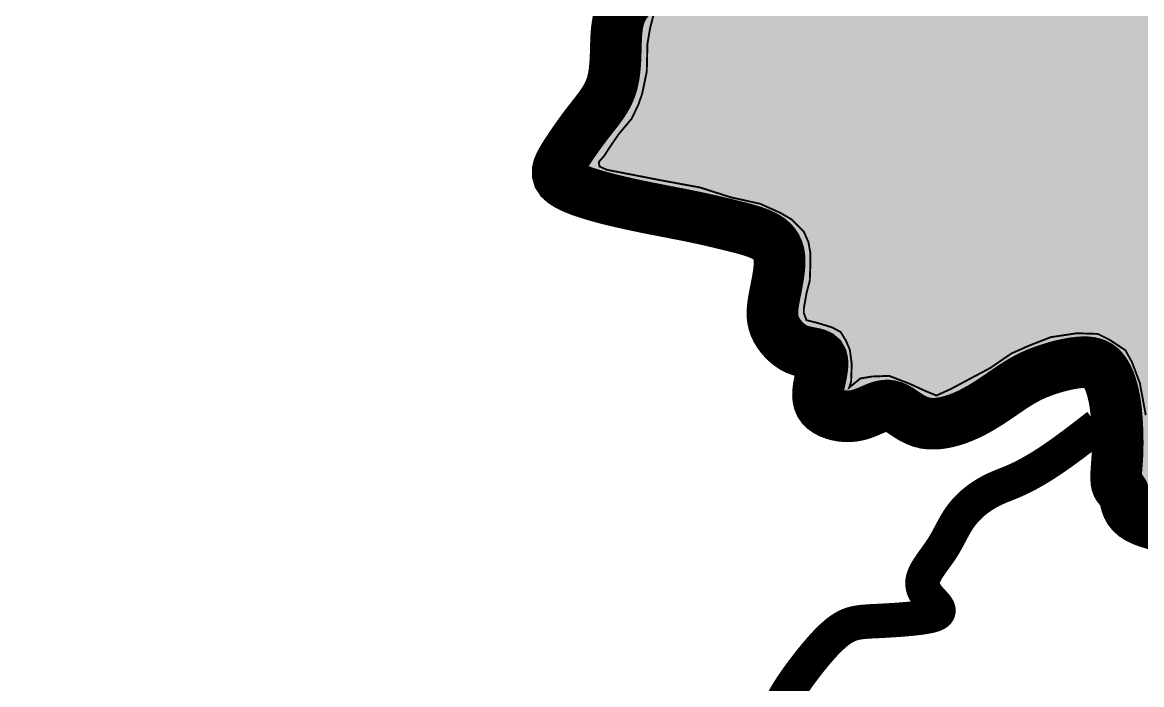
# Model space of a CAD drawing. Extents: x 13573007 to 22079938, y 2388446 to 8397471.
# Drawn here: x 17038103 to 17625063, y 2938338 to 3285891 of the extents above; entities that cross this region are included whole.
import ezdxf

# ---------------------------------------------------------------- set-up
doc = ezdxf.new("R2010")
doc.units = 0
doc.header["$MEASUREMENT"] = 0
doc.linetypes.add('ACAD_ISO10W100', pattern=[18.5, 12, -3, 0.5, -3])
for name, color, linetype in [('7大西南经济区', 21, 'CONTINUOUS'), ('BOUNDY', 13, 'CONTINUOUS'), ('片区', 3, 'CONTINUOUS'), ('边界', 7, 'CONTINUOUS')]:
    doc.layers.add(name, color=color, linetype=linetype)

msp = doc.modelspace()

# ---------------------------------------------------------------- hatches: boundary and pattern name
at = {"layer": '7大西南经济区'}
msp.add_hatch(color=256, dxfattribs=at).paths.add_polyline_path([(17288198, 4214883), (17288740, 4228415), (17294155, 4235992), (17301736, 4214883), (17310401, 4193233), (17331346, 4193723), (17340726, 4193233), (17350473, 4197021), (17356430, 4208388), (17357513, 4220837), (17352098, 4264138), (17361304, 4286871), (17361845, 4312311), (17367802, 4319347), (17376466, 4327466), (17382423, 4318806), (17395420, 4292284), (17404084, 4316100), (17404626, 4335585), (17406250, 4351823), (17428453, 4366978), (17426828, 4309604), (17420871, 4264679), (17428994, 4212177), (17441991, 4192691), (17452821, 4203517), (17463110, 4242488), (17476648, 4258726), (17505890, 4284706), (17514555, 4273340), (17523273, 4250683), (17536574, 4237392), (17550295, 4217048), (17556793, 4201893), (17559501, 4185114), (17544880, 4163463), (17549876, 4144359), (17561667, 4120703), (17577371, 4100135), (17601184, 4108284), (17612248, 4112635), (17628214, 4108119), (17653818, 4059945), (17671707, 4020763), (17681158, 3999265), (17692396, 3984872), (17704262, 3956603), (17721242, 3921088), (17733339, 3913420), (17724701, 3884244), (17741121, 3853936), (17742472, 3831407), (17756811, 3826847), (17771150, 3818703), (17791030, 3802742), (17819714, 3813994), (17836817, 3823487), (17869121, 3842473), (17882098, 3840526), (17897578, 3825808), (17922120, 3833356), (17951948, 3845432), (17955723, 3869208), (17945907, 3894115), (17939110, 3940156), (17939488, 3971102), (17947737, 4008960), (17964238, 4010078), (17990527, 4037193), (18028744, 4076007), (18040036, 4093197), (18034722, 4124785), (18038078, 4137084), (18048426, 4145191), (18070561, 4138767), (18086502, 4158334), (18080909, 4193556), (18094613, 4203339), (18133280, 4200011), (18151178, 4200849), (18160687, 4201129), (18152577, 4184916), (18150060, 4165348), (18156061, 4153852), (18165563, 4146257), (18155071, 4108181), (18164043, 4088755), (18181662, 4074220), (18190737, 4066591), (18232521, 4076552), (18243361, 4097871), (18257873, 4105080), (18283047, 4097347), (18295304, 4073032), (18289830, 4042783), (18282243, 4014922), (18282243, 4013024), (18276542, 3990240), (18265140, 3990240), (18236636, 3980747), (18211933, 3984544), (18185661, 3980537), (18164140, 4001293), (18156588, 4002048), (18150170, 3999028), (18141486, 3991858), (18130159, 3982801), (18120719, 3985065), (18108637, 3996009), (18094667, 4007708), (18068615, 3976008), (18052003, 3956761), (18061442, 3937892), (18056533, 3912984), (18055778, 3881661), (18071313, 3868727), (18105239, 3860150), (18135922, 3872524), (18166326, 3876321), (18183018, 3849584), (18189130, 3832652), (18175844, 3812222), (18161281, 3791667), (18148075, 3762048), (18139701, 3739190), (18135828, 3707450), (18142269, 3695860), (18161273, 3684592), (18180599, 3651110), (18200569, 3649178), (18202501, 3634691), (18188651, 3625676), (18180599, 3608292), (18164114, 3581039), (18152713, 3556357), (18146520, 3536645), (18176128, 3491240), (18189134, 3512581), (18235087, 3501227), (18255741, 3479551), (18253675, 3450651), (18289856, 3440401), (18314335, 3450381), (18337204, 3438791), (18369413, 3439113), (18398724, 3402734), (18377300, 3348946), (18373144, 3347506), (18350937, 3351784), (18319936, 3326621), (18292096, 3307162), (18267987, 3325443), (18248866, 3327105), (18230576, 3316302), (18217112, 3312287), (18199817, 3307162), (18190109, 3287237), (18171551, 3258967), (18154093, 3244010), (18130815, 3242348), (18106706, 3234870), (18087586, 3248996), (18075115, 3247334), (18064308, 3244010), (18046018, 3222405), (18008608, 3248996), (17994475, 3239024), (17972029, 3236532), (17957896, 3245672), (17951246, 3258967), (17950414, 3246503), (17944595, 3238193), (17927968, 3227391), (17909478, 3222195), (17893052, 3222405), (17880581, 3244841), (17858135, 3257305), (17834858, 3262291), (17817399, 3258136), (17807423, 3249827), (17799110, 3238193), (17786583, 3224512), (17765018, 3218595), (17742184, 3219018), (17718928, 3220708), (17719351, 3235923), (17713854, 3236769), (17707934, 3235078), (17703283, 3225780), (17693980, 3217327), (17690174, 3204225), (17685946, 3187742), (17685100, 3173372), (17684254, 3158157), (17694403, 3132798), (17704974, 3115469), (17711739, 3095182), (17700745, 3075318), (17694826, 3063061), (17691866, 3043197), (17697363, 3019106), (17673683, 3025446), (17648312, 3030940), (17631398, 3029250), (17623787, 3044465), (17621673, 3063061), (17614485, 3096450), (17602645, 3107862), (17587000, 3113356), (17569240, 3109130), (17543869, 3097718), (17516384, 3082080), (17493127, 3087997), (17467334, 3085461), (17467757, 3109130), (17452111, 3120964), (17440272, 3130262), (17439426, 3160270), (17439003, 3173795), (17414115, 3177863), (17388469, 3181911), (17352025, 3194728), (17322329, 3204846), (17336502, 3241273), (17352700, 3270280), (17356749, 3290517), (17367547, 3306707), (17381074, 3315168), (17380370, 3348530), (17367547, 3355951), (17352025, 3366744), (17304782, 3368768), (17294659, 3390354), (17289260, 3424083), (17290609, 3451740), (17281161, 3475350), (17273737, 3494238), (17284535, 3509753), (17303432, 3523919), (17291284, 3536736), (17270363, 3538760), (17249441, 3536736), (17226494, 3536736), (17206248, 3540784), (17187351, 3537411), (17165754, 3533363), (17124585, 3521896), (17137408, 3551577), (17139433, 3566417), (17144832, 3581933), (17138083, 3596773), (17129985, 3612288), (17132009, 3639946), (17143967, 3653602), (17162785, 3666763), (17157630, 3691591), (17169778, 3717899), (17188675, 3720597), (17208247, 3730716), (17227144, 3752302), (17235243, 3766468), (17246716, 3764445), (17251266, 3759470), (17268202, 3780152), (17273037, 3792777), (17281136, 3797499), (17304082, 3803570), (17315247, 3806475), (17317129, 3823397), (17300770, 3849772), (17325004, 3880471), (17331815, 3915206), (17343474, 3953130), (17347237, 3968171), (17346663, 4003575), (17344638, 4017741), (17345313, 4039327), (17344638, 4057541), (17345313, 4075754), (17348849, 4095805), (17323939, 4111502), (17307519, 4110158), (17300095, 4101388), (17287947, 4093293), (17282783, 4122868), (17278499, 4145235), (17273036, 4186737), (17283216, 4207475), (17281159, 4211636)])

# ---------------------------------------------------------------- linework, layer by layer
at = {"layer": 'BOUNDY', "linetype": 'Continuous', "ltscale": 5, "flags": 128}
for points, const_width in [([(17357491, 3299764), (17356062, 3297933), (17354733, 3296108), (17353537, 3294263), (17352504, 3292374), (17351659, 3290421), (17350987, 3288392), (17350467, 3286283), (17350077, 3284087), (17349795, 3281798), (17349598, 3279411), (17349465, 3276918), (17349374, 3274314), (17349301, 3271599), (17349218, 3268800), (17349095, 3265949), (17348904, 3263080), (17348616, 3260225), (17348199, 3257418), (17347627, 3254691), (17346868, 3252078), (17345902, 3249601), (17344747, 3247243), (17343428, 3244975), (17341970, 3242769), (17340400, 3240597), (17338741, 3238432), (17337021, 3236245), (17335265, 3234007), (17333497, 3231701), (17331736, 3229342), (17329999, 3226956), (17328303, 3224569), (17326666, 3222206), (17325106, 3219894), (17323640, 3217657), (17322284, 3215522), (17321065, 3213508), (17320044, 3211608), (17319287, 3209812), (17318864, 3208105), (17318843, 3206477), (17319293, 3204916), (17320281, 3203408), (17321876, 3201942), (17324123, 3200508), (17326964, 3199107), (17330318, 3197744), (17334107, 3196420), (17338247, 3195141), (17342659, 3193910), (17347262, 3192730), (17351975, 3191605), (17356724, 3190538), (17361462, 3189525), (17366149, 3188564), (17370744, 3187651), (17375206, 3186782), (17379496, 3185954), (17383574, 3185162), (17387398, 3184404), (17390941, 3183675), (17394222, 3182974), (17397274, 3182297), (17400127, 3181644), (17402814, 3181010), (17405366, 3180395), (17407816, 3179796), (17410196, 3179209), (17412528, 3178633), (17414811, 3178056), (17417033, 3177468), (17419182, 3176857), (17421249, 3176211), (17423220, 3175519), (17425086, 3174771), (17426836, 3173953), (17428458, 3173054), (17429938, 3172056), (17431264, 3170939), (17432423, 3169684), (17433400, 3168272), (17434182, 3166683), (17434756, 3164898), (17435109, 3162897), (17435235, 3160674), (17435162, 3158264), (17434928, 3155717), (17434569, 3153082), (17434121, 3150408), (17433621, 3147743), (17433106, 3145137), (17432611, 3142638), (17432173, 3140284), (17431815, 3138065), (17431563, 3135961), (17431438, 3133951), (17431466, 3132015), (17431670, 3130131), (17432073, 3128280), (17432698, 3126440), (17433561, 3124600), (17434645, 3122785), (17435923, 3121029), (17437370, 3119366), (17438958, 3117830), (17440663, 3116456), (17442458, 3115277), (17444318, 3114329), (17446212, 3113627), (17448100, 3113120), (17449935, 3112740), (17451673, 3112420), (17453269, 3112089), (17454678, 3111680), (17455854, 3111125), (17456753, 3110355), (17457344, 3109320), (17457657, 3108041), (17457737, 3106556), (17457631, 3104904), (17457382, 3103126), (17457036, 3101259), (17456637, 3099343), (17456232, 3097417), (17455864, 3095514), (17455570, 3093654), (17455385, 3091851), (17455346, 3090116), (17455488, 3088465), (17455847, 3086910), (17456459, 3085466), (17457360, 3084146), (17458570, 3082963), (17460053, 3081925), (17461758, 3081039), (17463631, 3080312), (17465623, 3079752), (17467681, 3079366), (17469753, 3079161), (17471789, 3079144), (17473745, 3079316), (17475617, 3079650), (17477407, 3080114), (17479120, 3080674), (17480759, 3081298), (17482329, 3081952), (17483832, 3082604), (17485273, 3083220), (17486658, 3083770), (17488001, 3084227), (17489320, 3084566), (17490632, 3084763), (17491954, 3084793), (17493302, 3084633), (17494694, 3084256), (17496147, 3083639), (17497678, 3082775), (17499298, 3081720), (17501022, 3080549), (17502860, 3079338), (17504826, 3078162), (17506931, 3077094), (17509188, 3076210), (17511608, 3075584), (17514199, 3075275), (17516935, 3075275), (17519786, 3075559), (17522722, 3076103), (17525712, 3076882), (17528726, 3077872), (17531732, 3079048), (17534701, 3080385), (17537605, 3081859), (17540435, 3083438), (17543184, 3085091), (17545847, 3086785), (17548416, 3088489), (17550886, 3090171), (17553251, 3091798), (17555504, 3093340), (17557645, 3094771), (17559704, 3096095), (17561713, 3097323), (17563707, 3098467), (17565720, 3099538), (17567788, 3100546), (17569944, 3101503), (17572222, 3102419), (17574644, 3103302), (17577179, 3104142), (17579783, 3104923), (17582411, 3105630), (17585020, 3106250), (17587565, 3106766), (17590002, 3107165), (17592288, 3107432), (17594387, 3107554), (17596304, 3107521), (17598052, 3107326), (17599644, 3106962), (17601093, 3106422), (17602414, 3105699), (17603619, 3104784), (17604723, 3103671), (17605736, 3102358), (17606663, 3100862), (17607507, 3099207), (17608270, 3097417), (17608954, 3095513), (17609564, 3093521), (17610101, 3091462), (17610567, 3089361), (17610967, 3087238), (17611305, 3085103), (17611588, 3082963), (17611820, 3080826), (17612009, 3078698), (17612160, 3076588), (17612279, 3074503), (17612371, 3072449), (17612442, 3070433), (17612491, 3068449), (17612518, 3066493), (17612521, 3064557), (17612498, 3062636), (17612449, 3060723), (17612373, 3058812), (17612267, 3056898), (17612135, 3054979), (17611993, 3053081), (17611860, 3051234), (17611757, 3049469), (17611702, 3047816), (17611717, 3046306), (17611821, 3044971), (17612033, 3043840), (17612365, 3042929), (17612797, 3042196), (17613297, 3041584), (17613838, 3041034), (17614388, 3040489), (17614919, 3039892), (17615401, 3039184), (17615805, 3038309), (17616117, 3037226), (17616394, 3035962), (17616707, 3034561), (17617129, 3033067), (17617731, 3031523), (17618587, 3029974), (17619768, 3028464), (17621346, 3027036), (17623368, 3025730), (17625776, 3024563), (17628486, 3023547), (17631412, 3022695), (17634470, 3022019), (17637577, 3021533), (17640647, 3021247)], 27075), ([(17602110, 3074358), (17598095, 3071227), (17594643, 3068560), (17591690, 3066302), (17589168, 3064398), (17587012, 3062795), (17585156, 3061436), (17583533, 3060268), (17582077, 3059237), (17580732, 3058294), (17579478, 3057426), (17578305, 3056625), (17577204, 3055882), (17576165, 3055192), (17575178, 3054545), (17574233, 3053936), (17573319, 3053357), (17572430, 3052800), (17571562, 3052265), (17570716, 3051751), (17569891, 3051257), (17569086, 3050783), (17568301, 3050328), (17567535, 3049891), (17566788, 3049472), (17566059, 3049070), (17565349, 3048685), (17564656, 3048316), (17563980, 3047963), (17563320, 3047624), (17562676, 3047299), (17562048, 3046988), (17561434, 3046689), (17560836, 3046403), (17560251, 3046129), (17559680, 3045866), (17559122, 3045613), (17558576, 3045370), (17558042, 3045137), (17557521, 3044912), (17557010, 3044695), (17556510, 3044486), (17556019, 3044283), (17555539, 3044086), (17555068, 3043896), (17554605, 3043710), (17554151, 3043528), (17553704, 3043351), (17553265, 3043176), (17552832, 3043004), (17552405, 3042834), (17551985, 3042665), (17551570, 3042498), (17551160, 3042331), (17550755, 3042164), (17550354, 3041997), (17549957, 3041828), (17549563, 3041658), (17549173, 3041487), (17548786, 3041314), (17548403, 3041139), (17548023, 3040962), (17547646, 3040784), (17547271, 3040603), (17546900, 3040420), (17546532, 3040236), (17546166, 3040049), (17545804, 3039860), (17545444, 3039669), (17545087, 3039476), (17544733, 3039281), (17544382, 3039084), (17544034, 3038885), (17543689, 3038684), (17543347, 3038481), (17543007, 3038276), (17542671, 3038070), (17542337, 3037861), (17542007, 3037651), (17541679, 3037439), (17541355, 3037226), (17541033, 3037010), (17540714, 3036793), (17540398, 3036574), (17540085, 3036354), (17539775, 3036132), (17539469, 3035909), (17539165, 3035684), (17538864, 3035457), (17538566, 3035229), (17538271, 3034999), (17537979, 3034769), (17537690, 3034536), (17537404, 3034302), (17537121, 3034067), (17536841, 3033831), (17536564, 3033593), (17536290, 3033354), (17536019, 3033114), (17535751, 3032872), (17535487, 3032630), (17535225, 3032386), (17534966, 3032141), (17534711, 3031895), (17534458, 3031647), (17534209, 3031399), (17533962, 3031150), (17533719, 3030899), (17533479, 3030648), (17533242, 3030396), (17533008, 3030143), (17532777, 3029889), (17532549, 3029634), (17532324, 3029378), (17532102, 3029121), (17531884, 3028864), (17531668, 3028606), (17531456, 3028347), (17531246, 3028087), (17531040, 3027827), (17530837, 3027566), (17530636, 3027304), (17530439, 3027042), (17530245, 3026779), (17530053, 3026515), (17529864, 3026251), (17529678, 3025986), (17529494, 3025721), (17529313, 3025455), (17529134, 3025189), (17528958, 3024922), (17528783, 3024654), (17528612, 3024386), (17528442, 3024118), (17528274, 3023848), (17528108, 3023579), (17527944, 3023309), (17527781, 3023038), (17527620, 3022768), (17527461, 3022496), (17527303, 3022224), (17527147, 3021952), (17526992, 3021679), (17526838, 3021406), (17526685, 3021133), (17526533, 3020859), (17526383, 3020584), (17526233, 3020310), (17526083, 3020035), (17525935, 3019759), (17525787, 3019484), (17525639, 3019208), (17525492, 3018931), (17525345, 3018655), (17525199, 3018378), (17525052, 3018100), (17524906, 3017823), (17524760, 3017545), (17524613, 3017267), (17524466, 3016988), (17524319, 3016710), (17524172, 3016431), (17524024, 3016152), (17523875, 3015872), (17523726, 3015593), (17523576, 3015313), (17523426, 3015033), (17523274, 3014753), (17523121, 3014473), (17522967, 3014193), (17522812, 3013912), (17522656, 3013631), (17522499, 3013351), (17522339, 3013070), (17522179, 3012789), (17522017, 3012508), (17521853, 3012226), (17521687, 3011945), (17521519, 3011664), (17521350, 3011382), (17521178, 3011101), (17521005, 3010819), (17520829, 3010538), (17520652, 3010256), (17520472, 3009975), (17520290, 3009693), (17520106, 3009412), (17519920, 3009131), (17519732, 3008849), (17519542, 3008568), (17519351, 3008287), (17519158, 3008006), (17518963, 3007725), (17518768, 3007445), (17518571, 3007165), (17518373, 3006884), (17518174, 3006605), (17517974, 3006325), (17517774, 3006046), (17517573, 3005767), (17517373, 3005489), (17517171, 3005211), (17516970, 3004933), (17516769, 3004656), (17516569, 3004379), (17516368, 3004103), (17516169, 3003827), (17515970, 3003552), (17515772, 3003277), (17515575, 3003003), (17515379, 3002730), (17515184, 3002457), (17514991, 3002185), (17514800, 3001913), (17514610, 3001643), (17514422, 3001373), (17514236, 3001103), (17514053, 3000835), (17513872, 3000567), (17513693, 3000301), (17513517, 3000035), (17513344, 2999770), (17513173, 2999505), (17513006, 2999242), (17512842, 2998980), (17512681, 2998719), (17512524, 2998458), (17512371, 2998199), (17512221, 2997941), (17512076, 2997684), (17511934, 2997428), (17511797, 2997173), (17511664, 2996919), (17511536, 2996667), (17511412, 2996416), (17511294, 2996165), (17511180, 2995917), (17511071, 2995669), (17510968, 2995423), (17510870, 2995178), (17510778, 2994934), (17510692, 2994692), (17510611, 2994451), (17510536, 2994212), (17510468, 2993974), (17510405, 2993737), (17510349, 2993502), (17510299, 2993269), (17510256, 2993037), (17510219, 2992806), (17510188, 2992577), (17510164, 2992350), (17510146, 2992124), (17510135, 2991900), (17510129, 2991677), (17510130, 2991455), (17510136, 2991236), (17510149, 2991017), (17510167, 2990801), (17510191, 2990585), (17510220, 2990372), (17510254, 2990160), (17510294, 2989949), (17510338, 2989740), (17510388, 2989532), (17510443, 2989326), (17510502, 2989121), (17510565, 2988918), (17510633, 2988716), (17510706, 2988516), (17510782, 2988317), (17510863, 2988120), (17510947, 2987924), (17511035, 2987730), (17511127, 2987537), (17511222, 2987345), (17511320, 2987155), (17511422, 2986967), (17511527, 2986779), (17511634, 2986594), (17511745, 2986409), (17511858, 2986226), (17511974, 2986045), (17512092, 2985865), (17512212, 2985686), (17512335, 2985509), (17512459, 2985333), (17512586, 2985158), (17512714, 2984985), (17512844, 2984813), (17512975, 2984643), (17513107, 2984474), (17513241, 2984306), (17513376, 2984140), (17513512, 2983975), (17513649, 2983811), (17513786, 2983649), (17513924, 2983488), (17514062, 2983328), (17514201, 2983170), (17514340, 2983013), (17514478, 2982857), (17514617, 2982703), (17514755, 2982550), (17514893, 2982398), (17515031, 2982248), (17515168, 2982098), (17515304, 2981950), (17515439, 2981804), (17515573, 2981659), (17515706, 2981515), (17515838, 2981372), (17515968, 2981230), (17516097, 2981090), (17516223, 2980951), (17516348, 2980813), (17516471, 2980677), (17516592, 2980541), (17516711, 2980407), (17516827, 2980274), (17516940, 2980143), (17517051, 2980013), (17517159, 2979883), (17517264, 2979755), (17517366, 2979629), (17517465, 2979503), (17517560, 2979379), (17517651, 2979256), (17517739, 2979134), (17517823, 2979013), (17517903, 2978893), (17517979, 2978775), (17518051, 2978657), (17518118, 2978541), (17518180, 2978426), (17518238, 2978312), (17518291, 2978200), (17518339, 2978088), (17518382, 2977978), (17518420, 2977868), (17518452, 2977760), (17518479, 2977653), (17518499, 2977547), (17518515, 2977442), (17518524, 2977339), (17518527, 2977236), (17518523, 2977135), (17518513, 2977034), (17518497, 2976935), (17518474, 2976837), (17518444, 2976739), (17518407, 2976643), (17518363, 2976548), (17518312, 2976454), (17518253, 2976361), (17518187, 2976269), (17518113, 2976179), (17518031, 2976089), (17517942, 2976000), (17517844, 2975912), (17517737, 2975826), (17517623, 2975740), (17517500, 2975655), (17517368, 2975572), (17517227, 2975489), (17517077, 2975407), (17516919, 2975327), (17516751, 2975247), (17516573, 2975168), (17516386, 2975091), (17516189, 2975014), (17515983, 2974938), (17515767, 2974863), (17515541, 2974790), (17515305, 2974717), (17515059, 2974645), (17514803, 2974574), (17514536, 2974504), (17514260, 2974435), (17513974, 2974367), (17513679, 2974300), (17513374, 2974233), (17513060, 2974168), (17512737, 2974103), (17512405, 2974040), (17512065, 2973977), (17511716, 2973916), (17511359, 2973855), (17510994, 2973795), (17510622, 2973736), (17510242, 2973678), (17509855, 2973620), (17509462, 2973564), (17509062, 2973508), (17508656, 2973453), (17508243, 2973400), (17507825, 2973347), (17507402, 2973294), (17506973, 2973243), (17506539, 2973193), (17506101, 2973143), (17505658, 2973094), (17505211, 2973046), (17504760, 2972999), (17504306, 2972952), (17503847, 2972907), (17503386, 2972862), (17502922, 2972818), (17502456, 2972775), (17501987, 2972732), (17501516, 2972691), (17501043, 2972650), (17500568, 2972610), (17500092, 2972571), (17499615, 2972532), (17499138, 2972494), (17498659, 2972457), (17498181, 2972421), (17497702, 2972385), (17497224, 2972350), (17496746, 2972316), (17496269, 2972283), (17495793, 2972250), (17495318, 2972218), (17494845, 2972187), (17494374, 2972157), (17493905, 2972127), (17493438, 2972098), (17492973, 2972069), (17492512, 2972042), (17492054, 2972015), (17491599, 2971988), (17491147, 2971963), (17490700, 2971938), (17490256, 2971913), (17489817, 2971889), (17489383, 2971866), (17488953, 2971844), (17488528, 2971822), (17488108, 2971800), (17487693, 2971780), (17487284, 2971759), (17486880, 2971739), (17486482, 2971720), (17486089, 2971701), (17485701, 2971682), (17485319, 2971663), (17484942, 2971645), (17484570, 2971626), (17484203, 2971608), (17483841, 2971589), (17483484, 2971571), (17483132, 2971552), (17482785, 2971533), (17482443, 2971513), (17482104, 2971493), (17481771, 2971472), (17481442, 2971451), (17481116, 2971429), (17480795, 2971406), (17480479, 2971382), (17480166, 2971358), (17479856, 2971332), (17479551, 2971306), (17479249, 2971278), (17478950, 2971248), (17478655, 2971218), (17478364, 2971186), (17478075, 2971153), (17477790, 2971118), (17477507, 2971081), (17477228, 2971043), (17476951, 2971003), (17476677, 2970961), (17476405, 2970917), (17476136, 2970871), (17475869, 2970822), (17475605, 2970772), (17475343, 2970719), (17475082, 2970664), (17474824, 2970607), (17474568, 2970547), (17474313, 2970484), (17474060, 2970419), (17473808, 2970351), (17473558, 2970280), (17473310, 2970207), (17473062, 2970130), (17472816, 2970050), (17472570, 2969967), (17472326, 2969881), (17472082, 2969792), (17471839, 2969699), (17471597, 2969603), (17471355, 2969503), (17471114, 2969400), (17470873, 2969292), (17470632, 2969182), (17470391, 2969067), (17470150, 2968948), (17469909, 2968826), (17469668, 2968699), (17469427, 2968569), (17469186, 2968434), (17468944, 2968295), (17468701, 2968152), (17468459, 2968005), (17468215, 2967853), (17467971, 2967697), (17467727, 2967538), (17467482, 2967374), (17467237, 2967206), (17466991, 2967034), (17466744, 2966858), (17466497, 2966678), (17466250, 2966494), (17466001, 2966307), (17465753, 2966115), (17465504, 2965920), (17465254, 2965721), (17465004, 2965518), (17464753, 2965312), (17464502, 2965102), (17464251, 2964889), (17463999, 2964672), (17463747, 2964452), (17463494, 2964228), (17463241, 2964001), (17462987, 2963771), (17462733, 2963538), (17462479, 2963301), (17462224, 2963062), (17461969, 2962819), (17461713, 2962573), (17461458, 2962324), (17461202, 2962073), (17460945, 2961818), (17460688, 2961561), (17460431, 2961300), (17460174, 2961037), (17459916, 2960772), (17459658, 2960504), (17459400, 2960233), (17459142, 2959959), (17458883, 2959684), (17458624, 2959405), (17458365, 2959125), (17458105, 2958842), (17457846, 2958556), (17457586, 2958269), (17457326, 2957979), (17457066, 2957687), (17456806, 2957393), (17456545, 2957097), (17456284, 2956799), (17456024, 2956499), (17455763, 2956198), (17455502, 2955894), (17455241, 2955588), (17454980, 2955281), (17454718, 2954972), (17454457, 2954662), (17454195, 2954350), (17453934, 2954036), (17453672, 2953721), (17453411, 2953404), (17453149, 2953086), (17452888, 2952766), (17452626, 2952446), (17452365, 2952124), (17452104, 2951801), (17451842, 2951476), (17451581, 2951151), (17451321, 2950825), (17451060, 2950497), (17450800, 2950169), (17450540, 2949840), (17450281, 2949510), (17450022, 2949180), (17449763, 2948848), (17449505, 2948517), (17449248, 2948184), (17448991, 2947851), (17448735, 2947518), (17448480, 2947184), (17448225, 2946850), (17447971, 2946516), (17447719, 2946182), (17447467, 2945847), (17447216, 2945512), (17446966, 2945178), (17446717, 2944843), (17446469, 2944508), (17446223, 2944174), (17445978, 2943840), (17445734, 2943506), (17445491, 2943172), (17445250, 2942839), (17445010, 2942506), (17444772, 2942174), (17444535, 2941842), (17444300, 2941511), (17444066, 2941181), (17443834, 2940852), (17443604, 2940523), (17443375, 2940195), (17443148, 2939868), (17442924, 2939542), (17442701, 2939217), (17442480, 2938893), (17442261, 2938570), (17442044, 2938249), (17441829, 2937929), (17441617, 2937610), (17441407, 2937292), (17441198, 2936976), (17440993, 2936662), (17440789, 2936349), (17440588, 2936037), (17440390, 2935728), (17440194, 2935420), (17440000, 2935114), (17439809, 2934810), (17439621, 2934507), (17439436, 2934207), (17439253, 2933909), (17439073, 2933613), (17438896, 2933319), (17438721, 2933027), (17438549, 2932737), (17438381, 2932450), (17438215, 2932165), (17438052, 2931883), (17437891, 2931603), (17437734, 2931326), (17437579, 2931051), (17437427, 2930779), (17437277, 2930509), (17437129, 2930242), (17436984, 2929978), (17436841, 2929717), (17436699, 2929459), (17436559, 2929203)], 18050)]:
    msp.add_lwpolyline(points, dxfattribs=dict(at, const_width=const_width))
at = {"layer": '片区', "color": 51, "const_width": 1000, "flags": 128}
msp.add_lwpolyline([(17369342, 3290728), (17367273, 3282825), (17365898, 3274572), (17365551, 3260127), (17363148, 3248436), (17361079, 3242586), (17357634, 3235360), (17350746, 3227107), (17346274, 3220572), (17343177, 3215758), (17340427, 3212669), (17340774, 3210258), (17344552, 3208539), (17372786, 3203039), (17393424, 3199251), (17409603, 3194094), (17425088, 3190656), (17435768, 3185841), (17441615, 3182403), (17447929, 3176040), (17450332, 3170532), (17451373, 3164691), (17451373, 3159183), (17451026, 3150246), (17449304, 3143712), (17447929, 3135801), (17447929, 3133397), (17449304, 3129609), (17454817, 3128232), (17462733, 3125828), (17467205, 3123425), (17469955, 3118952), (17472024, 3114137), (17473052, 3106569), (17472705, 3097281), (17471677, 3094193), (17477524, 3099008), (17483718, 3100034), (17492676, 3100377), (17503342, 3096254), (17511605, 3092474), (17517452, 3090062), (17525021, 3093500), (17545672, 3104507), (17556685, 3112076), (17565976, 3116199), (17577337, 3120671), (17591100, 3122733), (17602113, 3122390), (17608307, 3119294), (17616570, 3113795), (17620014, 3107603), (17624139, 3096596), (17627236, 3079748)], dxfattribs=at)
at = {"layer": '边界', "linetype": 'ACAD_ISO10W100', "ltscale": 0.5, "const_width": 4000, "flags": 128}
msp.add_lwpolyline([(17622485, 3084415), (17590592, 3065342), (17580998, 3058368), (17573081, 3053121), (17566592, 3049289), (17561280, 3046558), (17556896, 3044616), (17553193, 3043149), (17549920, 3041844), (17546869, 3040443), (17544003, 3038905), (17541323, 3037244), (17538832, 3035473), (17536532, 3033607), (17534425, 3031659), (17532516, 3029643), (17530804, 3027573), (17529287, 3025461), (17527925, 3023314), (17526674, 3021137), (17525489, 3018935), (17524323, 3016712), (17523133, 3014475), (17521872, 3012227), (17520495, 3009975), (17518977, 3007723), (17517374, 3005485), (17515761, 3003271), (17514213, 3001095), (17512806, 2998970), (17511616, 2996907), (17510717, 2994920), (17510186, 2993020), (17510074, 2991219), (17510337, 2989516), (17510907, 2987909), (17511716, 2986394), (17512697, 2984970), (17513780, 2983635), (17514899, 2982384), (17515985, 2981217), (17516969, 2980130), (17517780, 2979121), (17518344, 2978188), (17518589, 2977327), (17518441, 2976537), (17517827, 2975815), (17516675, 2975158), (17514911, 2974564), (17512497, 2974030), (17509532, 2973555), (17506148, 2973134), (17502481, 2972767), (17498662, 2972449), (17494826, 2972180), (17491106, 2971955), (17487634, 2971774), (17484515, 2971626), (17481725, 2971479), (17479212, 2971291), (17476922, 2971023), (17474804, 2970634), (17472805, 2970084), (17470871, 2969333), (17468949, 2968340), (17466997, 2967077), (17465009, 2965557), (17462991, 2963806), (17460948, 2961848), (17458885, 2959710), (17456807, 2957415), (17454719, 2954990), (17452626, 2952459), (17450536, 2949848), (17448471, 2947188), (17446457, 2944507), (17444518, 2941836), (17442680, 2939205), (17440967, 2936645), (17439406, 2934185), (17438021, 2931856), (17436820, 2929687), (17435742, 2927698), (17434710, 2925911), (17433645, 2924345), (17432469, 2923020), (17431105, 2921957), (17429473, 2921176), (17427497, 2920697), (17425121, 2920523), (17422386, 2920596), (17419354, 2920840), (17416087, 2921180), (17412649, 2921539), (17409103, 2921843), (17405512, 2922017), (17401939, 2921984), (17398430, 2921694), (17394975, 2921190), (17391545, 2920539), (17388112, 2919811), (17384650, 2919073), (17381129, 2918393), (17377522, 2917838), (17373803, 2917477), (17369957, 2917360), (17366034, 2917461), (17362095, 2917738), (17358205, 2918148), (17354425, 2918649), (17350818, 2919198), (17347449, 2919751), (17344379, 2920267), (17341660, 2920703), (17339304, 2921019), (17337311, 2921173), (17335680, 2921126), (17334412, 2920837), (17333505, 2920267), (17332962, 2919375), (17332781, 2918121), (17332948, 2916482), (17333395, 2914506), (17334038, 2912259), (17334794, 2909805), (17335581, 2907211), (17336314, 2904540), (17336912, 2901860), (17337291, 2899236), (17337379, 2896724), (17337150, 2894350), (17336589, 2892132), (17335680, 2890088), (17334409, 2888235), (17332760, 2886590), (17330719, 2885172), (17328270, 2883998), (17325408, 2883079), (17322163, 2882395), (17318575, 2881923), (17314686, 2881638), (17310534, 2881513), (17306162, 2881524), (17301608, 2881645), (17296913, 2881852), (17292122, 2882107), (17287302, 2882322), (17282521, 2882395), (17277852, 2882228), (17273363, 2881718), (17269126, 2880766), (17265212, 2879270), (17261690, 2877131), (17258604, 2874294), (17255891, 2870894), (17253459, 2867111), (17251219, 2863127), (17249080, 2859124), (17246951, 2855281), (17244741, 2851780), (17242360, 2848802), (17239734, 2846483), (17236859, 2844775), (17233748, 2843585), (17230413, 2842820), (17226866, 2842387), (17223120, 2842193), (17219189, 2842145), (17215083, 2842149), (17210809, 2842129), (17206344, 2842069), (17201658, 2841968), (17196720, 2841827), (17191500, 2841646), (17185967, 2841425), (17180093, 2841163), (17173846, 2840862), (17167225, 2840528), (17160345, 2840208), (17153350, 2839952), (17146381, 2839815), (17139585, 2839849), (17133102, 2840107), (17127078, 2840641), (17121655, 2841505), (17116940, 2842721), (17112890, 2844191), (17109423, 2845787), (17106460, 2847380), (17103920, 2848843), (17101721, 2850046), (17099785, 2850862), (17098030, 2851163), (17096383, 2850853), (17094805, 2849972), (17093262, 2848594), (17091721, 2846790), (17090150, 2844634), (17088516, 2842200), (17086786, 2839558), (17084929, 2836784), (17082917, 2833937), (17080757, 2831026), (17078461, 2828051), (17076042, 2825007), (17073512, 2821893), (17070884, 2818706), (17068171, 2815444), (17065384, 2812104), (17062545, 2808688), (17059706, 2805223), (17056927, 2801737), (17054269, 2798261), (17051793, 2794826), (17049558, 2791461), (17047625, 2788196), (17046054, 2785063), (17044885, 2782080), (17044071, 2779228), (17043543, 2776477), (17043235, 2773796), (17043078, 2771155), (17043004, 2768524), (17042944, 2765874), (17042832, 2763173), (17042611, 2760399), (17042272, 2757566), (17041817, 2754692), (17041248, 2751798), (17040569, 2748904), (17040103, 2747201)], dxfattribs=at)

doc.saveas('drawing.dxf')
